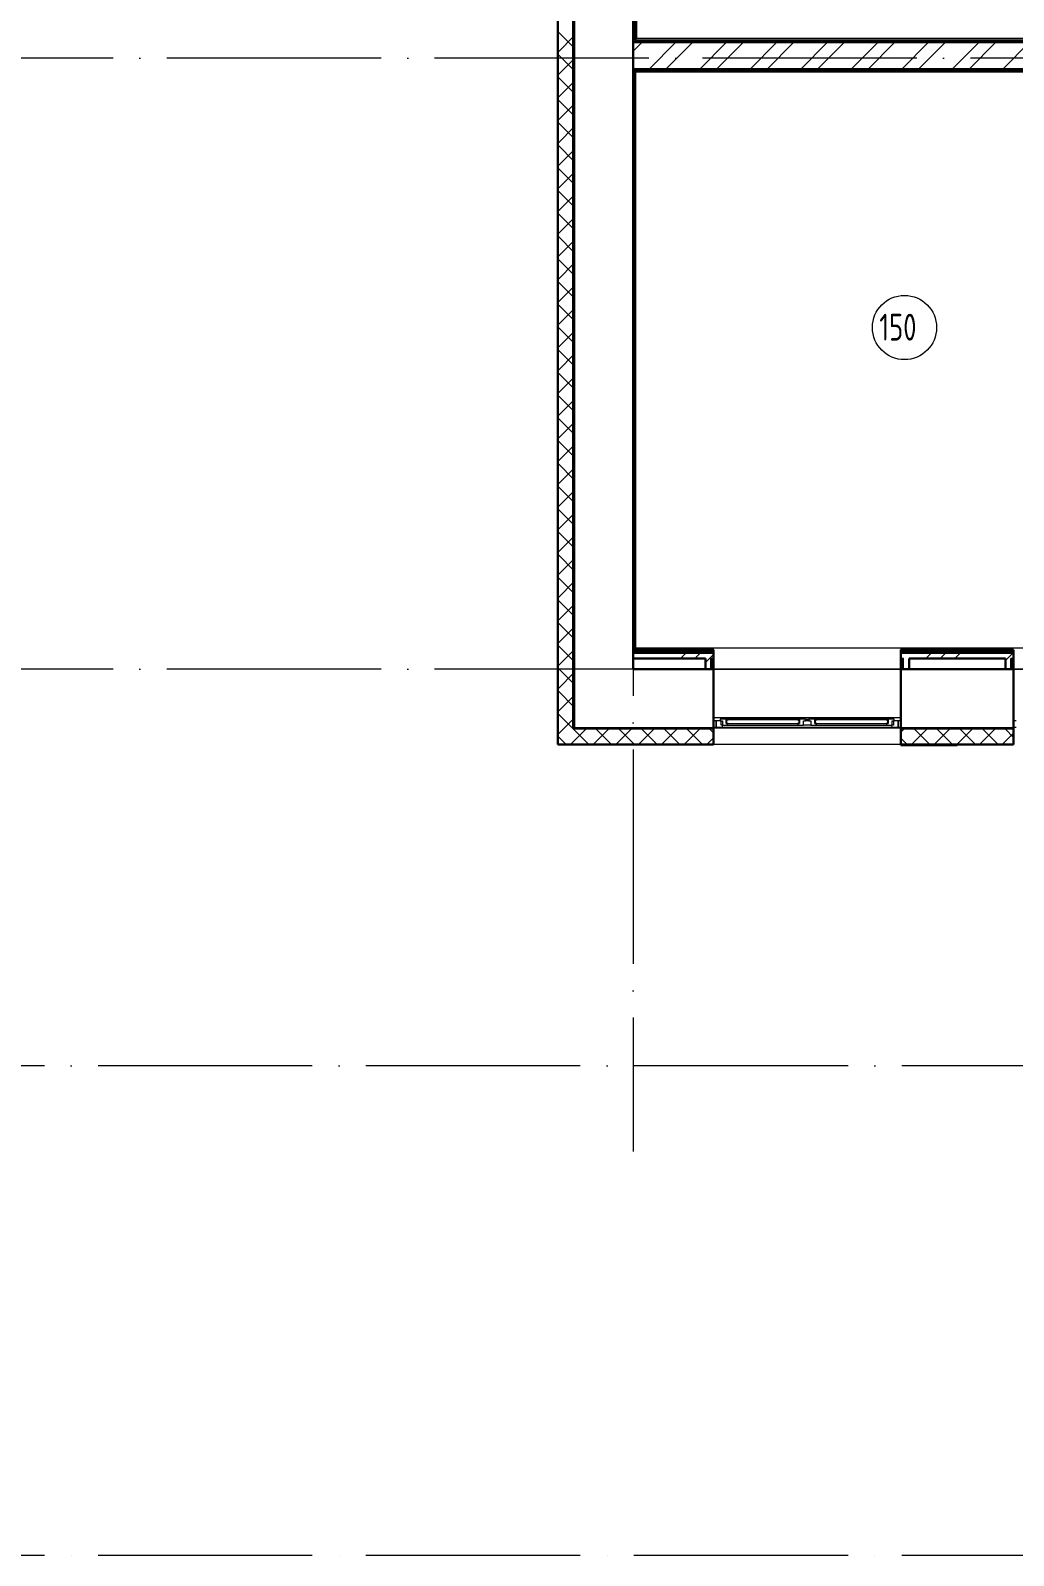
# Model space of a CAD drawing. Header units: millimetres. Extents: x -586848 to 520591, y -385801 to 675781.
# Drawn here: x -50636 to -41462, y -124503 to -110274 of the extents above; entities that cross this region are included whole.
import ezdxf
from ezdxf import colors
from ezdxf.entities.mleader import LeaderData, LeaderLine
from ezdxf.math import Vec2, Vec3

# ---------------------------------------------------------------- set-up
doc = ezdxf.new("R2010")
doc.units = ezdxf.units.MM
doc.linetypes.add('ADSK_Линия сетки', pattern=[25, 20, -2.5, 0, -2.5])
for name, color, linetype, lineweight in [('_ Окна', 7, 'Continuous', 9), ('RC-Выноски', 7, 'Continuous', 0), ('Марки помещений', 252, 'Continuous', 20), ('Ограждение', 252, 'Continuous', 9), ('Окна', 252, 'Continuous', 9), ('Оси', 252, 'Continuous', 9), ('Стены внутренние', 7, 'Continuous', 18), ('Стены наружные', 7, 'Continuous', 18), ('Стены штриховка', 7, 'Continuous', 9)]:
    doc.layers.add(name, color=color, linetype=linetype, lineweight=lineweight)
doc.styles.add('GOST Common_3', font='', dxfattribs={"height": 3.5})
doc.styles.add('RubezhCAD', font='', dxfattribs={"oblique": 10})
doc.styles.get('GOST Common_3').set_extended_font_data('GOST 2.304 type A')
doc.styles.get('RubezhCAD').set_extended_font_data('GOST type A')

# ---------------------------------------------------------------- blocks, each defined once
blk = doc.blocks.new('1 этаж')
at = {"layer": '_ Окна', "color": 251, "true_color": 0x636466}
for p, q in [((-57681, 14974), (-57706, 14974)), ((-57681, 14916), (-57681, 14974)), ((-57583, 14982), (-57586, 14982)), ((-57586, 14982), (-57586, 14950)), ((-57586, 14950), (-57583, 14950)), ((-56906, 14982), (-57583, 14982)), ((-57583, 14982), (-57583, 14950)), ((-57583, 14950), (-57583, 14982)), ((-57583, 14950), (-56906, 14950)), ((-56906, 14950), (-56906, 14982)), ((-56906, 14982), (-56906, 14950)), ((-56903, 14982), (-56906, 14982)), ((-56906, 14950), (-56903, 14950)), ((-56903, 14950), (-56903, 14982)), ((-56756, 14982), (-56759, 14982)), ((-56759, 14982), (-56759, 14950)), ((-56759, 14950), (-56756, 14950)), ((-56079, 14982), (-56756, 14982)), ((-56756, 14982), (-56756, 14950)), ((-56756, 14950), (-56756, 14982)), ((-56756, 14950), (-56079, 14950)), ((-56079, 14950), (-56079, 14982)), ((-56079, 14982), (-56079, 14950)), ((-56076, 14982), (-56079, 14982)), ((-56079, 14950), (-56076, 14950)), ((-56076, 14950), (-56076, 14982)), ((-55956, 14974), (-55981, 14974)), ((-55981, 14974), (-55981, 14916)), ((-54881, 14974), (-54906, 14974)), ((-57706, 14916), (-57681, 14916)), ((-55981, 14916), (-55956, 14916)), ((-54906, 14916), (-54881, 14916))]:
    blk.add_line(p, q, dxfattribs=at)
at = {"layer": '_ Окна', "color": 251, "lineweight": 18, "true_color": 0x636466}
for p, q in [((-57643, 14974), (-57681, 14974)), ((-57681, 14974), (-57681, 14916)), ((-57587, 14991), (-57643, 14991)), ((-57643, 14991), (-57643, 14974)), ((-57643, 14974), (-57623, 14974)), ((-57635, 14933), (-57635, 14974)), ((-57623, 14974), (-57623, 14933)), ((-57586, 14990), (-57587, 14991)), ((-57585, 14991), (-57586, 14990)), ((-57586, 14950), (-57586, 14982)), ((-57586, 14982), (-57568, 14982)), ((-57568, 14950), (-57586, 14950)), ((-57570, 14991), (-57585, 14991)), ((-57572, 14933), (-57568, 14950)), ((-57568, 14982), (-57570, 14991)), ((-56918, 14991), (-56921, 14982)), ((-56921, 14982), (-56903, 14982)), ((-56903, 14950), (-56921, 14950)), ((-56921, 14950), (-56916, 14933)), ((-56904, 14991), (-56918, 14991)), ((-56903, 14990), (-56904, 14991)), ((-56902, 14991), (-56903, 14990)), ((-56903, 14982), (-56903, 14950)), ((-56846, 14991), (-56902, 14991)), ((-56866, 14933), (-56866, 14974)), ((-56866, 14974), (-56846, 14974)), ((-56846, 14974), (-56846, 14991)), ((-56760, 14991), (-56816, 14991)), ((-56816, 14991), (-56816, 14974)), ((-56816, 14974), (-56796, 14974)), ((-56796, 14974), (-56796, 14933)), ((-56759, 14990), (-56760, 14991)), ((-56758, 14991), (-56759, 14990)), ((-56759, 14950), (-56759, 14982)), ((-56759, 14982), (-56741, 14982)), ((-56741, 14950), (-56759, 14950)), ((-56743, 14991), (-56758, 14991)), ((-56745, 14933), (-56741, 14950)), ((-56741, 14982), (-56743, 14991)), ((-56091, 14991), (-56094, 14982)), ((-56094, 14982), (-56076, 14982)), ((-56076, 14950), (-56094, 14950)), ((-56094, 14950), (-56089, 14933)), ((-56077, 14991), (-56091, 14991)), ((-56076, 14990), (-56077, 14991)), ((-56075, 14991), (-56076, 14990)), ((-56076, 14982), (-56076, 14950)), ((-56019, 14991), (-56075, 14991)), ((-56039, 14933), (-56039, 14974)), ((-56039, 14974), (-56019, 14974)), ((-56027, 14974), (-56027, 14933)), ((-56019, 14974), (-56019, 14991)), ((-55981, 14974), (-56019, 14974)), ((-55981, 14916), (-55981, 14974)), ((-57681, 14916), (-57621, 14916)), ((-57623, 14933), (-57635, 14933)), ((-57623, 14933), (-57572, 14933)), ((-57621, 14916), (-57617, 14933)), ((-56916, 14933), (-56866, 14933)), ((-56796, 14933), (-56745, 14933)), ((-56089, 14933), (-56039, 14933)), ((-56045, 14933), (-56040, 14916)), ((-56040, 14916), (-55981, 14916)), ((-56027, 14933), (-56039, 14933))]:
    blk.add_line(p, q, dxfattribs=at)
at = {"layer": 'Марки помещений', "color": 251, "true_color": 0x636466}
blk.add_circle((-55923, 18644), 300, dxfattribs=at)
at = {"layer": 'Ограждение', "color": 251, "true_color": 0x636466}
for p, q in [((-58421, 21341), (-58421, 26636)), ((-44466, 21341), (-58421, 21341)), ((-58441, 21041), (-58431, 21031)), ((-58431, 21031), (-53081, 21031)), ((-58431, 15656), (-58431, 21031)), ((-58441, 15656), (-53086, 15656)), ((-57706, 15636), (-57706, 15656)), ((-57706, 15656), (-55956, 15656)), ((-55956, 15656), (-55956, 15636)), ((-57706, 15456), (-55956, 15456)), ((-54906, 15456), (-53156, 15456)), ((-57706, 15006), (-55956, 15006))]:
    blk.add_line(p, q, dxfattribs=at)
blk.add_open_spline([(-58421, 21341), (-58421, 21341), (-58421, 21341), (-58421, 21341), (-58421, 21341), (-58422, 21340), (-58422, 21340), (-58422, 21340), (-58423, 21339), (-58423, 21339), (-58424, 21338), (-58424, 21338), (-58425, 21337), (-58425, 21337), (-58426, 21336)], degree=3, knots=[0, 0, 0, 0, 0.166667, 0.25, 0.333333, 0.416667, 0.458333, 0.5, 0.583333, 0.666667, 0.708333, 0.75, 0.833333, 1, 1, 1, 1], dxfattribs=at)
at = {"layer": 'Окна', "color": 251, "true_color": 0x636466}
for p, q in [((-57585, 14991), (-57587, 14991)), ((-56918, 14991), (-57570, 14991)), ((-56902, 14991), (-56904, 14991)), ((-56846, 14991), (-56816, 14991)), ((-56816, 14974), (-56846, 14974)), ((-56758, 14991), (-56760, 14991)), ((-56091, 14991), (-56743, 14991)), ((-56075, 14991), (-56077, 14991)), ((-57621, 14916), (-56040, 14916)), ((-57572, 14933), (-56916, 14933)), ((-56796, 14933), (-56866, 14933)), ((-56745, 14933), (-56089, 14933))]:
    blk.add_line(p, q, dxfattribs=at)
at = {"layer": 'Оси', "color": 251, "linetype": 'ADSK_Линия сетки', "ltscale": 100, "true_color": 0x636466}
for p, q in [((-58456, 32207), (-58456, 10956)), ((-806, 21156), (-72528, 21156)), ((-806, 15456), (-72528, 15456)), ((-26448, 11756), (-72528, 11756)), ((-26448, 7186), (-72528, 7186))]:
    blk.add_line(p, q, dxfattribs=at)
at = {"layer": 'Стены внутренние', "color": 251, "lineweight": 30, "true_color": 0x636466}
for p, q in [((-59158, 27558), (-59158, 14754)), ((-58456, 15456), (-58456, 15556)), ((-57781, 15456), (-58456, 15456)), ((-57706, 14906), (-57706, 15456)), ((-55956, 15456), (-55956, 14906)), ((-54981, 15456), (-55881, 15456)), ((-54906, 14906), (-54906, 15456)), ((-57706, 14754), (-57706, 14896)), ((-55956, 14906), (-54906, 14906)), ((-55956, 14896), (-55956, 14754)), ((-54906, 14754), (-54906, 14896)), ((-59158, 14754), (-57706, 14754)), ((-55956, 14754), (-54906, 14754))]:
    blk.add_line(p, q, dxfattribs=at)
at = {"layer": 'Стены внутренние', "color": 251, "linetype": 'Continuous', "lineweight": 9, "true_color": 0x636466}
for p, q in [((-59006, 21254), (-59156, 21404)), ((-59156, 21214), (-59006, 21364)), ((-59006, 21042), (-59156, 21192)), ((-59156, 21002), (-59006, 21152)), ((-59006, 20830), (-59156, 20980)), ((-59156, 20790), (-59006, 20940)), ((-59006, 20618), (-59156, 20768)), ((-59156, 20578), (-59006, 20728)), ((-59006, 20406), (-59156, 20556)), ((-59156, 20365), (-59006, 20515)), ((-59006, 20194), (-59156, 20344)), ((-59156, 20153), (-59006, 20303)), ((-59006, 19982), (-59156, 20132)), ((-59156, 19941), (-59006, 20091)), ((-59006, 19769), (-59156, 19919)), ((-59156, 19729), (-59006, 19879)), ((-59006, 19557), (-59156, 19707)), ((-59156, 19517), (-59006, 19667)), ((-59006, 19345), (-59156, 19495)), ((-59156, 19305), (-59006, 19455)), ((-59006, 19133), (-59156, 19283)), ((-59156, 19093), (-59006, 19243)), ((-59006, 18921), (-59156, 19071)), ((-59156, 19007), (-59158, 19004)), ((-59156, 18881), (-59006, 19031)), ((-59006, 18709), (-59156, 18859)), ((-59156, 18668), (-59006, 18818)), ((-59006, 18497), (-59156, 18647)), ((-59156, 18456), (-59006, 18606)), ((-59006, 18285), (-59156, 18435)), ((-59156, 18244), (-59006, 18394)), ((-59006, 18072), (-59156, 18222)), ((-59156, 18032), (-59006, 18182)), ((-59006, 17860), (-59156, 18010)), ((-59156, 17820), (-59006, 17970)), ((-59006, 17648), (-59156, 17798)), ((-59156, 17774), (-59158, 17778)), ((-59156, 17608), (-59006, 17758)), ((-59006, 17436), (-59156, 17586)), ((-59156, 17571), (-59156, 17572)), ((-59156, 17396), (-59006, 17546)), ((-59006, 17224), (-59156, 17374)), ((-59156, 17183), (-59006, 17333)), ((-59006, 17012), (-59156, 17162)), ((-59156, 16971), (-59006, 17121)), ((-59006, 16800), (-59156, 16950)), ((-59156, 16759), (-59006, 16909)), ((-59006, 16588), (-59156, 16738)), ((-59156, 16547), (-59006, 16697)), ((-59006, 16375), (-59156, 16525)), ((-59156, 16335), (-59006, 16485)), ((-59006, 16163), (-59156, 16313)), ((-59156, 16123), (-59006, 16273)), ((-59006, 15951), (-59156, 16101)), ((-59156, 15911), (-59006, 16061)), ((-59006, 15739), (-59156, 15889)), ((-59156, 15699), (-59006, 15849)), ((-59006, 15527), (-59156, 15677)), ((-59156, 15539), (-59158, 15543)), ((-59156, 15486), (-59006, 15636)), ((-59006, 15315), (-59156, 15465)), ((-59156, 15274), (-59006, 15424)), ((-59006, 15103), (-59156, 15253)), ((-59156, 15062), (-59006, 15212)), ((-59006, 14890), (-59156, 15040)), ((-59156, 14850), (-59006, 15000)), ((-59084, 14756), (-59156, 14828)), ((-59006, 14788), (-58897, 14896)), ((-58872, 14756), (-59006, 14890)), ((-58825, 14756), (-58685, 14896)), ((-58659, 14756), (-58799, 14896)), ((-58613, 14756), (-58473, 14896)), ((-58447, 14756), (-58587, 14896)), ((-58401, 14756), (-58261, 14896)), ((-58235, 14756), (-58375, 14896)), ((-58189, 14756), (-58049, 14896)), ((-58023, 14756), (-58163, 14896)), ((-57977, 14756), (-57837, 14896)), ((-57811, 14756), (-57951, 14896)), ((-57765, 14756), (-57708, 14813)), ((-57708, 14865), (-57739, 14896)), ((-55954, 14870), (-55928, 14896)), ((-55902, 14756), (-55954, 14808)), ((-55855, 14756), (-55715, 14896)), ((-55690, 14756), (-55830, 14896)), ((-55643, 14756), (-55503, 14896)), ((-55478, 14756), (-55618, 14896)), ((-55431, 14756), (-55291, 14896)), ((-55265, 14756), (-55405, 14896)), ((-55219, 14756), (-55079, 14896)), ((-55053, 14756), (-55193, 14896)), ((-55007, 14756), (-54908, 14855)), ((-54908, 14823), (-54981, 14896)), ((-59037, 14756), (-59006, 14788)), ((-58703, 14754), (-58704, 14756)), ((-58560, 14756), (-58560, 14755)), ((-58325, 14756), (-58326, 14754)), ((-55887, 14754), (-55888, 14756)), ((-55861, 14756), (-55863, 14754)), ((-55510, 14756), (-55511, 14754))]:
    blk.add_line(p, q, dxfattribs=at)
at = {"layer": 'Стены внутренние', "color": 251, "true_color": 0x636466}
for p, q in [((-55956, 14906), (-57706, 14906)), ((-55956, 14754), (-57706, 14754))]:
    blk.add_line(p, q, dxfattribs=at)
at = {"layer": 'Стены наружные', "color": 251, "lineweight": 30, "true_color": 0x636466}
for p, q in [((-59016, 27406), (-59016, 14906)), ((-59006, 14906), (-59006, 27406)), ((-58456, 26856), (-58456, 15556)), ((-58441, 21321), (-58441, 26836)), ((-58456, 21306), (-44466, 21306)), ((-44396, 21321), (-58441, 21321)), ((-58456, 21056), (-53056, 21056)), ((-58441, 21041), (-53071, 21041)), ((-58441, 15636), (-58441, 21041)), ((-58456, 15631), (-58441, 15631)), ((-58441, 15631), (-58456, 15631)), ((-58456, 15556), (-57781, 15556)), ((-57706, 15636), (-58441, 15636)), ((-57781, 15556), (-57781, 15456)), ((-57706, 15456), (-57706, 15636)), ((-54906, 15636), (-55956, 15636)), ((-55956, 15636), (-55956, 15456)), ((-55881, 15556), (-54981, 15556)), ((-55881, 15456), (-55881, 15556)), ((-54981, 15556), (-54981, 15456)), ((-54906, 15456), (-54906, 15636)), ((-57781, 15456), (-57706, 15456)), ((-55956, 15456), (-55881, 15456)), ((-54981, 15456), (-54906, 15456)), ((-57706, 14906), (-59016, 14906)), ((-57706, 14896), (-57706, 14906)), ((-55956, 14906), (-55956, 14896)), ((-54906, 14896), (-54906, 14906)), ((-55431, 14753), (-55956, 14753)), ((-55956, 14753), (-55956, 14748)), ((-55956, 14748), (-55431, 14748)), ((-55431, 14748), (-55431, 14753))]:
    blk.add_line(p, q, dxfattribs=at)
at = {"layer": 'Стены наружные', "color": 251, "linetype": 'Continuous', "lineweight": 9, "true_color": 0x636466}
for p, q in [((-59006, 21396), (-59016, 21396)), ((-59006, 21296), (-59016, 21296)), ((-58456, 21221), (-58370, 21306)), ((-58427, 21306), (-58412, 21321)), ((-58306, 21056), (-58056, 21306)), ((-58149, 21056), (-57899, 21306)), ((-58003, 21306), (-57988, 21321)), ((-57834, 21056), (-57584, 21306)), ((-57677, 21056), (-57427, 21306)), ((-57579, 21306), (-57564, 21321)), ((-57363, 21056), (-57113, 21306)), ((-57206, 21056), (-56956, 21306)), ((-57154, 21306), (-57139, 21321)), ((-56892, 21056), (-56642, 21306)), ((-56734, 21056), (-56484, 21306)), ((-56730, 21306), (-56715, 21321)), ((-56420, 21056), (-56170, 21306)), ((-56306, 21306), (-56291, 21321)), ((-56263, 21056), (-56013, 21306)), ((-55949, 21056), (-55699, 21306)), ((-55882, 21306), (-55867, 21321)), ((-55791, 21056), (-55541, 21306)), ((-55477, 21056), (-55227, 21306)), ((-55457, 21306), (-55442, 21321)), ((-55320, 21056), (-55070, 21306)), ((-55033, 21306), (-55018, 21321)), ((-55006, 21056), (-54756, 21306)), ((-59006, 21196), (-59016, 21196)), ((-59006, 21096), (-59016, 21096)), ((-59006, 20996), (-59016, 20996)), ((-57920, 21041), (-57920, 21056)), ((-57320, 21041), (-57320, 21056)), ((-56720, 21041), (-56720, 21056)), ((-56120, 21041), (-56120, 21056)), ((-55520, 21041), (-55520, 21056)), ((-54920, 21041), (-54920, 21056)), ((-59006, 20896), (-59016, 20896)), ((-59006, 20796), (-59016, 20796)), ((-58456, 20853), (-58441, 20868)), ((-59006, 20696), (-59016, 20696)), ((-59006, 20596), (-59016, 20596)), ((-59006, 20496), (-59016, 20496)), ((-59006, 20396), (-59016, 20396)), ((-58456, 20429), (-58441, 20444)), ((-59006, 20296), (-59016, 20296)), ((-59006, 20196), (-59016, 20196)), ((-59006, 20096), (-59016, 20096)), ((-59006, 19996), (-59016, 19996)), ((-58456, 20005), (-58441, 20020)), ((-59006, 19896), (-59016, 19896)), ((-59006, 19796), (-59016, 19796)), ((-59006, 19696), (-59016, 19696)), ((-59006, 19596), (-59016, 19596)), ((-59006, 19496), (-59016, 19496)), ((-58456, 19581), (-58441, 19596)), ((-59006, 19396), (-59016, 19396)), ((-59006, 19296), (-59016, 19296)), ((-59006, 19196), (-59016, 19196)), ((-59006, 19096), (-59016, 19096)), ((-58456, 19156), (-58441, 19171)), ((-59006, 18996), (-59016, 18996)), ((-59006, 18896), (-59016, 18896)), ((-59006, 18796), (-59016, 18796)), ((-59006, 18696), (-59016, 18696)), ((-58456, 18732), (-58441, 18747)), ((-59006, 18596), (-59016, 18596)), ((-59006, 18496), (-59016, 18496)), ((-59006, 18396), (-59016, 18396)), ((-59006, 18296), (-59016, 18296)), ((-58456, 18308), (-58441, 18323)), ((-59006, 18196), (-59016, 18196)), ((-59006, 18096), (-59016, 18096)), ((-59006, 17996), (-59016, 17996)), ((-59006, 17896), (-59016, 17896)), ((-59006, 17796), (-59016, 17796)), ((-58456, 17883), (-58441, 17898)), ((-59006, 17696), (-59016, 17696)), ((-59006, 17596), (-59016, 17596)), ((-59006, 17496), (-59016, 17496)), ((-59006, 17396), (-59016, 17396)), ((-58456, 17459), (-58441, 17474)), ((-59006, 17296), (-59016, 17296)), ((-59006, 17196), (-59016, 17196)), ((-59006, 17096), (-59016, 17096)), ((-59006, 16996), (-59016, 16996)), ((-58456, 17035), (-58441, 17050)), ((-59006, 16896), (-59016, 16896)), ((-59006, 16796), (-59016, 16796)), ((-59006, 16696), (-59016, 16696)), ((-59006, 16596), (-59016, 16596)), ((-58456, 16611), (-58441, 16626)), ((-59006, 16496), (-59016, 16496)), ((-59006, 16396), (-59016, 16396)), ((-59006, 16296), (-59016, 16296)), ((-59006, 16196), (-59016, 16196)), ((-59006, 16096), (-59016, 16096)), ((-58456, 16186), (-58441, 16201)), ((-59006, 15996), (-59016, 15996)), ((-59006, 15896), (-59016, 15896)), ((-59006, 15796), (-59016, 15796)), ((-59006, 15696), (-59016, 15696)), ((-58456, 15762), (-58441, 15777)), ((-59006, 15596), (-59016, 15596)), ((-58400, 15606), (-58387, 15619)), ((-58387, 15619), (-58375, 15631)), ((-58187, 15606), (-58175, 15619)), ((-58175, 15619), (-58162, 15631)), ((-58162, 15631), (-58157, 15636)), ((-58014, 15556), (-57964, 15606)), ((-57975, 15606), (-57963, 15619)), ((-57963, 15619), (-57950, 15631)), ((-57879, 15556), (-57829, 15606)), ((-57781, 15519), (-57744, 15556)), ((-57763, 15606), (-57751, 15619)), ((-57751, 15619), (-57738, 15631)), ((-57744, 15556), (-57706, 15594)), ((-57738, 15631), (-57733, 15636)), ((-55956, 15504), (-55943, 15517)), ((-55943, 15517), (-55931, 15529)), ((-55854, 15606), (-55841, 15619)), ((-55841, 15619), (-55829, 15631)), ((-55724, 15556), (-55674, 15606)), ((-55642, 15606), (-55629, 15619)), ((-55629, 15619), (-55617, 15631)), ((-55617, 15631), (-55612, 15636)), ((-55589, 15556), (-55539, 15606)), ((-55454, 15556), (-55404, 15606)), ((-55430, 15606), (-55417, 15619)), ((-55417, 15619), (-55405, 15631)), ((-55218, 15606), (-55205, 15619)), ((-55205, 15619), (-55193, 15631)), ((-55193, 15631), (-55188, 15636)), ((-55005, 15606), (-54993, 15619)), ((-54993, 15619), (-54980, 15631)), ((-54981, 15536), (-54961, 15556)), ((-54961, 15556), (-54911, 15606)), ((-59006, 15496), (-59016, 15496)), ((-59006, 15396), (-59016, 15396)), ((-54931, 15469), (-54918, 15481)), ((-54918, 15481), (-54906, 15494)), ((-59006, 15296), (-59016, 15296)), ((-59006, 15196), (-59016, 15196)), ((-59006, 15096), (-59016, 15096)), ((-59006, 14996), (-59016, 14996)), ((-55884, 14748), (-55886, 14753)), ((-55863, 14753), (-55866, 14748))]:
    blk.add_line(p, q, dxfattribs=at)
at = {"layer": 'Стены штриховка', "color": 251, "true_color": 0x636466}
for p, q in [((-59156, 14754), (-59156, 27558)), ((-58441, 21041), (-58456, 21041)), ((-58456, 15619), (-57706, 15619)), ((-58456, 15606), (-57706, 15606)), ((-58441, 15631), (-57706, 15631)), ((-57706, 15631), (-58441, 15631)), ((-57731, 15456), (-57731, 15556)), ((-57706, 15556), (-57731, 15556)), ((-57718, 15456), (-57718, 15556)), ((-55956, 15631), (-54906, 15631)), ((-54906, 15631), (-55956, 15631)), ((-55956, 15619), (-54906, 15619)), ((-55956, 15606), (-54906, 15606)), ((-55931, 15556), (-55956, 15556)), ((-55943, 15456), (-55943, 15556)), ((-55931, 15456), (-55931, 15556)), ((-54931, 15456), (-54931, 15556)), ((-54906, 15556), (-54931, 15556)), ((-54918, 15456), (-54918, 15556)), ((-59006, 14906), (-59006, 14896)), ((-57706, 14896), (-59006, 14896)), ((-57708, 14896), (-57708, 14756)), ((-54906, 14896), (-55956, 14896)), ((-55954, 14756), (-55954, 14896)), ((-54908, 14896), (-54908, 14756)), ((-57708, 14756), (-59158, 14756)), ((-54908, 14756), (-55954, 14756))]:
    blk.add_line(p, q, dxfattribs=at)
at = {"layer": 'Марки помещений', "color": 251, "true_color": 0x636466, "style": 'GOST Common_3', "width": 0.9}
blk.add_text('150', height=250, dxfattribs=at).set_placement((-56158, 18522))

msp = doc.modelspace()

# ---------------------------------------------------------------- block references
msp.add_blockref('1 этаж', (13443.4, -131688.8))

# ---------------------------------------------------------------- leaders
at = {"layer": 'RC-Выноски', "linetype": 'Continuous', "ltscale": 15}
ml = msp.add_multileader_mtext('Standard', dxfattribs=at)
ml.set_content('{\\H0.91667x;РЦ6 - }КПСВВнг(А)-LSLTx 1x2x1,0', color=256, style='RubezhCAD')
ml.set_leader_properties()
ml.build(insert=Vec2(0, 0))
ml.multileader.update_dxf_attribs({"has_text_frame": 1, "text_left_attachment_type": 6, "text_right_attachment_type": 6, "dogleg_length": 2, "arrow_head_size": 400, "scale": 100})
ctx = ml.context
ctx.base_point, ctx.scale, ctx.char_height, ctx.arrow_head_size, ctx.landing_gap_size, ctx.plane_origin = Vec3(-35920.1, -113993.5), 100, 250, 400, 100, Vec3(-563597.4, -152710.1)
ctx.left_attachment, ctx.right_attachment, ctx.text_align_type = 6, 6, 2
notes = []
notes.append((ctx, [(1, (1, 1, 0), (-31272.8, -113993.5), (-1, 0), 200, [(0, [(-29543.1, -115725.8)], 0, [])])]))
ctx.mtext.insert, ctx.mtext.width, ctx.mtext.alignment, ctx.mtext.flow_direction = Vec3(-31572.8, -113693.5), 5324.915, 3, 5
ml = msp.add_multileader_mtext('Standard', dxfattribs=at)
ml.set_content('{\\H0.91667x;РЦ9..10 - }КПСВВнг(А)-LSLTx 1x2x1,0', color=256, style='RubezhCAD')
ml.set_leader_properties()
ml.build(insert=Vec2(0, 0))
ml.multileader.update_dxf_attribs({"has_text_frame": 1, "text_left_attachment_type": 6, "text_right_attachment_type": 6, "dogleg_length": 2, "arrow_head_size": 400, "scale": 100})
ctx = ml.context
ctx.base_point, ctx.scale, ctx.char_height, ctx.arrow_head_size, ctx.landing_gap_size, ctx.plane_origin = Vec3(-11402.9, -113921.3), 100, 250, 400, 100, Vec3(-538736.5, -152637.9)
ctx.left_attachment, ctx.right_attachment, ctx.text_align_type = 6, 6, 2
notes.append((ctx, [(1, (1, 1, 0), (-6411.9, -113921.3), (-1, 0), 200, [(0, [(-4983.9, -115167.9)], 0, [])])]))
ctx.mtext.insert, ctx.mtext.width, ctx.mtext.alignment, ctx.mtext.flow_direction = Vec3(-6711.9, -113621.3), 5324.915, 3, 5
ml = msp.add_multileader_mtext('Standard', dxfattribs=at)
ml.set_content('{\\H0.91667x;РЦ4 - }КПСВВнг(А)-LSLTx 1x2x1,0', color=256, style='RubezhCAD')
ml.set_leader_properties()
ml.build(insert=Vec2(0, 0))
ml.multileader.update_dxf_attribs({"has_text_frame": 1, "text_left_attachment_type": 6, "text_right_attachment_type": 6, "dogleg_length": 2, "arrow_head_size": 400, "scale": 100})
ctx = ml.context
ctx.base_point, ctx.scale, ctx.char_height, ctx.arrow_head_size, ctx.landing_gap_size, ctx.plane_origin = Vec3(-25189.7, -118748.4), 100, 250, 400, 100, Vec3(-552506.9, -157464.9)
ctx.left_attachment, ctx.right_attachment, ctx.text_align_type = 6, 6, 2
notes.append((ctx, [(1, (1, 1, 0), (-20542.4, -118748.4), (-1, 0), 200, [(0, [(-19617.5, -116668.8)], 0, [])])]))
ctx.mtext.insert, ctx.mtext.width, ctx.mtext.alignment, ctx.mtext.flow_direction = Vec3(-20842.4, -118448.4), 5324.915, 3, 5
ml = msp.add_multileader_mtext('Standard', dxfattribs=at)
ml.set_content('{\\H0.91667x;РЦ11..12 - }КПСВВнг(А)-LSLTx 1x2x1,0\\Pна 2-й этаж', color=256, style='RubezhCAD')
ml.set_leader_properties()
ml.build(insert=Vec2(0, 0))
ml.multileader.update_dxf_attribs({"has_text_frame": 1, "text_left_attachment_type": 6, "text_right_attachment_type": 6, "dogleg_length": 2, "arrow_head_size": 400, "scale": 100})
ctx = ml.context
ctx.base_point, ctx.scale, ctx.char_height, ctx.arrow_head_size, ctx.landing_gap_size, ctx.plane_origin = Vec3(-28444.6, -122506.2), 100, 250, 400, 100, Vec3(-555107.8, -160395.8)
ctx.left_attachment, ctx.right_attachment, ctx.text_align_type = 6, 6, 2
notes.append((ctx, [(1, (1, 1, 0), (-23404.5, -122506.2), (-1, 0), 200, [(0, [(-20541.7, -119730.8)], 0, [])])]))
ctx.mtext.insert, ctx.mtext.width, ctx.mtext.alignment, ctx.mtext.flow_direction = Vec3(-23704.5, -122206.2), 5324.915, 3, 5
for ctx, leaders in notes:
    for number, flags, end, landing, length, lines in leaders:
        leader = LeaderData()
        leader.index, (leader.has_last_leader_line, leader.has_dogleg_vector, leader.attachment_direction) = number, flags
        leader.last_leader_point, leader.dogleg_vector, leader.dogleg_length = Vec3(end), Vec3(landing), length
        for number, points, colour, breaks in lines:
            line = LeaderLine()
            line.index, line.vertices, line.color, line.breaks = number, Vec3.list(points), colors.encode_raw_color(colour), breaks
            leader.lines.append(line)
        ctx.leaders.append(leader)

doc.saveas('drawing.dxf')
